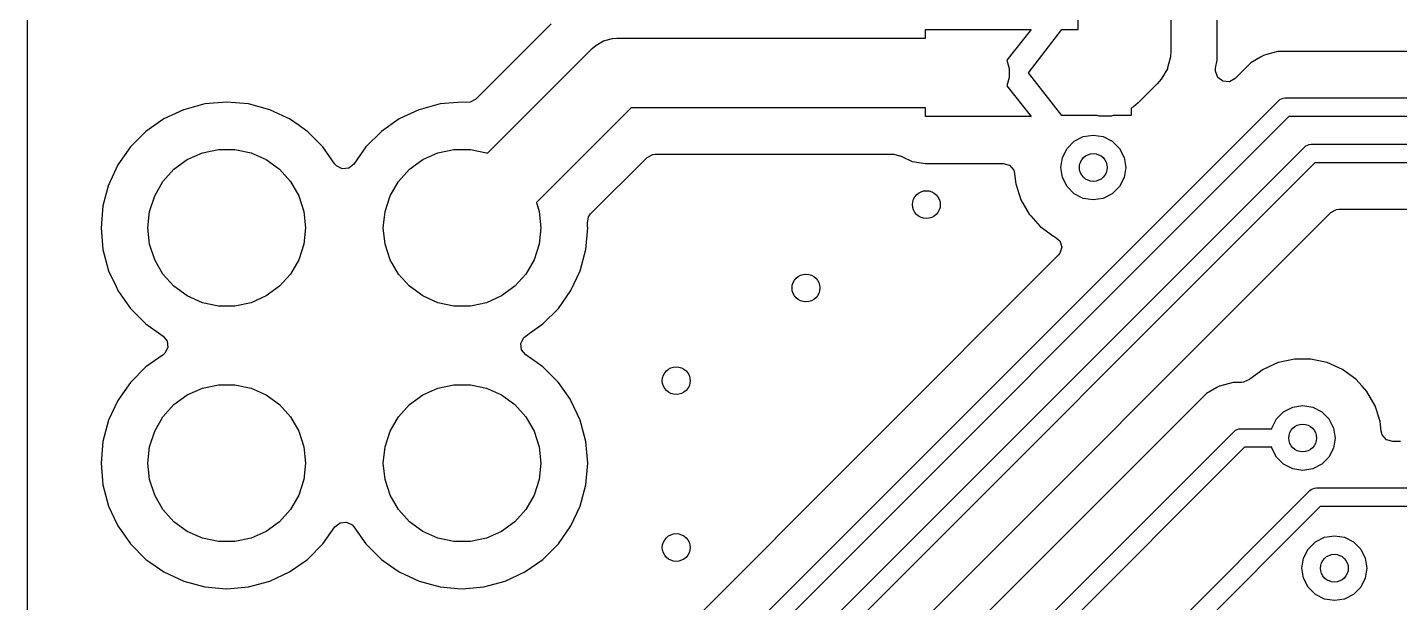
# Model space of a CAD drawing. Extents: x 70 to 224, y -154 to -54.
# Drawn here: x 103.9 to 118.7, y -117.99 to -111.79 of the extents above; entities that cross this region are included whole.
import ezdxf

# ---------------------------------------------------------------- set-up
doc = ezdxf.new("R2010")
doc.units = 0
doc.layers.add('BLACK', color=7, linetype='CONTINUOUS')

msp = doc.modelspace()

# ---------------------------------------------------------------- linework, layer by layer
at = {"layer": 'BLACK', "linetype": 'CONTINUOUS'}
for p, q in [((116.738, -112.141043), (116.738, -110.576456)), ((115.2375, -111.81), (115.2375, -110.675)), ((116.2375, -110.675), (116.2375, -112.0425)), ((103.9, -149.149289), (103.9, -110.866043)), ((109.552243, -111.749611), (108.738946, -112.562908)), ((110.116494, -111.933545), (110.211053, -111.908207)), ((110.211053, -111.908207), (110.211068, -111.908207)), ((110.211068, -111.908207), (110.26, -111.905)), ((110.26, -111.905), (113.59, -111.905)), ((113.59, -111.905), (113.59, -111.81)), ((113.59, -111.81), (114.73, -111.81)), ((114.73, -111.81), (114.468137, -112.142635)), ((114.7, -112.28), (115.06, -111.81)), ((115.06, -111.81), (115.2375, -111.81)), ((108.863322, -113.146347), (109.994835, -112.014835)), ((109.994835, -112.014835), (110.031714, -111.982492)), ((110.031714, -111.982492), (110.116494, -111.933545)), ((116.2375, -112.0425), (116.233223, -112.107747)), ((117.390942, -112.0495), (117.282278, -112.078617)), ((117.549056, -112.0495), (117.390942, -112.0495)), ((117.556652, -112.0495), (117.549056, -112.0495)), ((117.556668, -112.049501), (117.556652, -112.0495)), ((123.140151, -112.049501), (117.556668, -112.049501)), ((114.468137, -112.142635), (114.491829, -112.231053)), ((116.233223, -112.107763), (116.202011, -112.224248)), ((116.233223, -112.107747), (116.233223, -112.107763)), ((116.720482, -112.22911), (116.738, -112.141043)), ((117.101281, -112.169482), (117.041654, -112.22911)), ((117.101286, -112.169478), (117.101281, -112.169482)), ((117.202826, -112.110855), (117.101286, -112.169478)), ((117.202827, -112.110855), (117.202826, -112.110855)), ((117.238213, -112.090424), (117.202827, -112.110855)), ((117.282278, -112.078617), (117.238213, -112.090424)), ((114.491829, -112.328947), (114.468137, -112.417364)), ((114.491829, -112.231053), (114.491829, -112.328947)), ((115.06, -112.74), (114.7, -112.28)), ((116.134168, -112.346889), (116.091053, -112.396054)), ((116.134177, -112.346881), (116.134168, -112.346889)), ((116.19944, -112.233842), (116.134177, -112.346881)), ((116.202011, -112.224248), (116.19944, -112.233842)), ((116.718415, -112.262147), (116.720482, -112.22911)), ((116.742831, -112.327612), (116.718415, -112.262147)), ((116.798764, -112.369483), (116.742831, -112.327612)), ((116.868456, -112.374468), (116.798764, -112.369483)), ((116.92978, -112.340984), (116.868456, -112.374468)), ((116.95497, -112.315794), (116.92978, -112.340984)), ((116.989477, -112.281287), (116.95497, -112.315794)), ((116.989479, -112.281285), (116.989477, -112.281287)), ((117.041654, -112.22911), (116.989479, -112.281285)), ((114.468137, -112.417364), (114.73, -112.75)), ((116.091053, -112.396054), (115.883553, -112.603553)), ((105.814586, -112.614938), (105.586344, -112.676094)), ((105.814596, -112.614936), (105.814586, -112.614938)), ((106.049999, -112.594341), (105.814596, -112.614936)), ((106.050001, -112.594341), (106.049999, -112.594341)), ((106.285403, -112.614936), (106.050001, -112.594341)), ((106.285413, -112.614938), (106.285403, -112.614936)), ((106.513655, -112.676094), (106.285413, -112.614938)), ((108.354586, -112.614938), (108.126344, -112.676094)), ((108.354596, -112.614936), (108.354586, -112.614938)), ((108.589999, -112.594341), (108.354596, -112.614936)), ((108.590002, -112.594341), (108.589999, -112.594341)), ((108.640458, -112.598755), (108.590002, -112.594341)), ((108.677623, -112.596393), (108.640458, -112.598755)), ((108.738946, -112.562908), (108.677623, -112.596393)), ((110.41533, -112.655), (109.390925, -113.679404)), ((109.658578, -120.32), (117.399288, -112.57929)), ((113.59, -112.655), (110.41533, -112.655)), ((113.59, -112.75), (113.59, -112.655)), ((115.83438, -112.646676), (115.81, -112.660752)), ((115.81, -112.660752), (115.81, -112.74)), ((115.883553, -112.603553), (115.83438, -112.646676)), ((117.399288, -112.57929), (117.414442, -112.566854)), ((117.414442, -112.566854), (117.45049, -112.551922)), ((117.45049, -112.551922), (117.469999, -112.550001)), ((117.469999, -112.550001), (123.329973, -112.550001)), ((105.372169, -112.775965), (105.178597, -112.911505)), ((105.372171, -112.775964), (105.372169, -112.775965)), ((105.582674, -112.677805), (105.372171, -112.775964)), ((105.586337, -112.676097), (105.582674, -112.677805)), ((105.586344, -112.676094), (105.586337, -112.676096)), ((105.586337, -112.676096), (105.586337, -112.676097)), ((106.513659, -112.676096), (106.513655, -112.676094)), ((106.513663, -112.676097), (106.513659, -112.676096)), ((106.70319, -112.764475), (106.513663, -112.676097)), ((106.72783, -112.775965), (106.70319, -112.764475)), ((106.727834, -112.775967), (106.72783, -112.775965)), ((106.830471, -112.847835), (106.727834, -112.775967)), ((107.912169, -112.775965), (107.718597, -112.911505)), ((107.912171, -112.775964), (107.912169, -112.775965)), ((108.122674, -112.677805), (107.912171, -112.775964)), ((108.126337, -112.676097), (108.122674, -112.677805)), ((108.126344, -112.676094), (108.126337, -112.676096)), ((108.126337, -112.676096), (108.126337, -112.676097)), ((117.511421, -112.750001), (109.770711, -120.490711)), ((114.73, -112.75), (113.59, -112.75)), ((115.443379, -112.74), (115.06, -112.74)), ((115.464737, -112.745723), (115.443379, -112.74)), ((115.595263, -112.745723), (115.464737, -112.745723)), ((115.616621, -112.74), (115.595263, -112.745723)), ((115.81, -112.74), (115.616621, -112.74)), ((123.329973, -112.750001), (117.511421, -112.750001)), ((105.178597, -112.911505), (105.011505, -113.078597)), ((106.901165, -112.897336), (106.830471, -112.847835)), ((106.921395, -112.911501), (106.901165, -112.897336)), ((106.921402, -112.911506), (106.921395, -112.911501)), ((107.088494, -113.078597), (106.921402, -112.911506)), ((107.718597, -112.911505), (107.551505, -113.078597)), ((115.291844, -112.96713), (115.4, -112.95)), ((115.4, -112.95), (115.508156, -112.96713)), ((105.011505, -113.078597), (104.875965, -113.272169)), ((105.787336, -113.141602), (105.961151, -113.104656)), ((105.961151, -113.104656), (106.138849, -113.104656)), ((106.138849, -113.104656), (106.312664, -113.141602)), ((107.218425, -113.264158), (107.088494, -113.078597)), ((107.551505, -113.078597), (107.421575, -113.264158)), ((108.327336, -113.141602), (108.501151, -113.104656)), ((108.501151, -113.104656), (108.678849, -113.104656)), ((108.678849, -113.104656), (108.852664, -113.141602)), ((110.329289, -120.429289), (117.67929, -113.079289)), ((115.06713, -113.191844), (115.116844, -113.094275)), ((115.116844, -113.094275), (115.194275, -113.016844)), ((115.194275, -113.016844), (115.291844, -112.96713)), ((115.508156, -112.96713), (115.605725, -113.016844)), ((115.605725, -113.016844), (115.683156, -113.094275)), ((115.683156, -113.094275), (115.73287, -113.191844)), ((117.67929, -113.079289), (117.694443, -113.066853)), ((117.694443, -113.066853), (117.730491, -113.051921)), ((117.730491, -113.051921), (117.75, -113.05)), ((117.75, -113.05), (123.329973, -113.05)), ((105.481239, -113.318327), (105.625, -113.213878)), ((105.625, -113.213878), (105.787336, -113.141602)), ((106.312664, -113.141602), (106.475, -113.213878)), ((106.475, -113.213878), (106.618761, -113.318327)), ((108.021239, -113.318327), (108.165, -113.213878)), ((108.165, -113.213878), (108.327336, -113.141602)), ((108.852664, -113.141602), (108.863322, -113.146347)), ((109.977088, -113.801055), (110.586325, -113.191819)), ((117.791421, -113.25), (110.5, -120.541421)), ((110.586325, -113.191819), (110.647648, -113.158334)), ((110.647648, -113.158334), (110.674006, -113.1555)), ((110.674006, -113.1555), (113.249559, -113.1555)), ((113.249559, -113.1555), (113.308124, -113.172696)), ((113.308124, -113.172696), (113.308639, -113.17157)), ((113.308639, -113.17157), (113.316476, -113.175149)), ((113.316476, -113.175149), (113.316598, -113.175185)), ((113.316598, -113.175185), (113.316602, -113.175187)), ((113.316602, -113.175187), (113.316703, -113.175251)), ((113.316703, -113.175251), (113.316706, -113.175254)), ((113.316706, -113.175254), (113.341704, -113.18667)), ((113.341704, -113.18667), (113.44758, -113.235023)), ((113.44758, -113.235023), (113.447583, -113.235023)), ((113.447583, -113.235023), (113.447584, -113.235024)), ((113.447584, -113.235024), (113.59, -113.2555)), ((113.59, -113.2555), (114.428488, -113.2555)), ((114.428488, -113.2555), (114.495527, -113.275185)), ((115.05, -113.3), (115.06713, -113.191844)), ((115.73287, -113.191844), (115.75, -113.3)), ((123.329973, -113.25), (117.791421, -113.25)), ((104.875964, -113.272171), (104.792808, -113.4505)), ((104.875965, -113.272169), (104.875964, -113.272171)), ((105.362336, -113.450383), (105.481239, -113.318327)), ((106.618761, -113.318327), (106.737664, -113.450383)), ((107.235145, -113.283454), (107.218425, -113.264158)), ((107.2975, -113.314977), (107.235145, -113.283454)), ((107.366998, -113.307783), (107.2975, -113.314977)), ((107.421575, -113.264158), (107.366998, -113.307783)), ((107.902336, -113.450383), (108.021239, -113.318327)), ((114.495527, -113.275185), (114.541282, -113.327989)), ((114.541282, -113.327989), (114.551808, -113.366534)), ((114.551808, -113.366534), (114.557928, -113.424763)), ((115.06713, -113.408156), (115.05, -113.3)), ((115.75, -113.3), (115.73287, -113.408156)), ((104.776094, -113.486344), (104.714938, -113.714586)), ((104.776098, -113.486335), (104.776094, -113.486344)), ((104.780077, -113.477803), (104.776098, -113.486335)), ((104.792808, -113.4505), (104.780077, -113.477803)), ((105.273486, -113.604274), (105.362336, -113.450383)), ((106.737664, -113.450383), (106.826514, -113.604274)), ((107.813486, -113.604274), (107.902336, -113.450383)), ((114.557928, -113.424763), (114.563503, -113.477805)), ((114.563503, -113.477805), (114.563504, -113.477807)), ((114.563504, -113.477807), (114.618747, -113.647829)), ((115.116844, -113.505725), (115.06713, -113.408156)), ((115.194275, -113.583156), (115.116844, -113.505725)), ((115.683156, -113.505725), (115.605725, -113.583156)), ((115.73287, -113.408156), (115.683156, -113.505725)), ((105.218575, -113.773275), (105.273486, -113.604274)), ((106.826514, -113.604274), (106.881425, -113.773275)), ((107.758575, -113.773275), (107.813486, -113.604274)), ((109.390925, -113.679404), (109.421425, -113.773275)), ((114.618747, -113.647829), (114.61875, -113.647835)), ((114.61875, -113.647835), (114.708141, -113.802665)), ((115.291844, -113.63287), (115.194275, -113.583156)), ((115.4, -113.65), (115.291844, -113.63287)), ((115.508156, -113.63287), (115.4, -113.65)), ((115.605725, -113.583156), (115.508156, -113.63287)), ((104.714936, -113.714596), (104.694341, -113.949999)), ((104.714938, -113.714586), (104.714936, -113.714596)), ((105.2, -113.95), (105.218575, -113.773275)), ((106.881425, -113.773275), (106.9, -113.95)), ((107.74, -113.95), (107.758575, -113.773275)), ((109.421425, -113.773275), (109.44, -113.95)), ((109.941244, -113.89954), (109.95501, -113.83104)), ((109.95501, -113.83104), (109.977088, -113.801055)), ((111.036819, -120.712416), (117.962417, -113.786819)), ((114.708141, -113.802665), (114.725726, -113.822195)), ((114.725726, -113.822195), (114.827764, -113.935521)), ((117.962417, -113.786819), (118.02374, -113.753334)), ((118.02374, -113.753334), (118.050098, -113.7505)), ((118.050098, -113.7505), (122.714146, -113.7505)), ((104.694341, -113.949999), (104.694341, -113.95)), ((104.694341, -113.95), (104.714936, -114.185403)), ((105.218575, -114.126725), (105.2, -113.95)), ((106.9, -113.95), (106.881425, -114.126725)), ((107.758575, -114.126725), (107.74, -113.95)), ((109.44, -113.95), (109.421425, -114.126725)), ((109.925063, -114.185408), (109.945659, -113.95)), ((109.944649, -113.938462), (109.941244, -113.89954)), ((109.945659, -113.95), (109.944649, -113.938462)), ((114.827764, -113.935521), (114.827767, -113.935523)), ((114.827767, -113.935523), (114.82777, -113.935526)), ((114.82777, -113.935526), (114.972407, -114.040612)), ((105.273486, -114.295726), (105.218575, -114.126725)), ((106.881425, -114.126725), (106.826514, -114.295726)), ((107.813486, -114.295726), (107.758575, -114.126725)), ((109.421425, -114.126725), (109.366514, -114.295726)), ((114.972407, -114.040612), (114.985926, -114.046631)), ((114.985926, -114.046631), (115.039162, -114.091879)), ((115.039162, -114.091879), (115.059485, -114.158728)), ((104.714936, -114.185403), (104.714938, -114.185413)), ((104.714938, -114.185413), (104.776094, -114.413655)), ((115.023172, -114.247591), (109.487584, -119.783181)), ((109.863903, -114.413663), (109.925063, -114.185408)), ((115.040441, -114.225952), (115.023172, -114.247591)), ((115.059485, -114.158728), (115.040441, -114.225952)), ((104.776094, -114.413655), (104.776096, -114.413659)), ((104.776096, -114.413659), (104.776097, -114.413663)), ((104.776097, -114.413663), (104.856004, -114.585023)), ((105.362336, -114.449617), (105.273486, -114.295726)), ((106.826514, -114.295726), (106.737664, -114.449617)), ((107.902336, -114.449617), (107.813486, -114.295726)), ((109.366514, -114.295726), (109.277664, -114.449617)), ((109.764035, -114.62783), (109.863903, -114.413663)), ((104.856004, -114.585023), (104.875965, -114.62783)), ((105.481239, -114.581673), (105.362336, -114.449617)), ((105.625, -114.686122), (105.481239, -114.581673)), ((106.618761, -114.581673), (106.475, -114.686122)), ((106.737664, -114.449617), (106.618761, -114.581673)), ((108.021239, -114.581673), (107.902336, -114.449617)), ((108.165, -114.686122), (108.021239, -114.581673)), ((109.158761, -114.581673), (109.015, -114.686122)), ((109.277664, -114.449617), (109.158761, -114.581673)), ((104.875965, -114.62783), (104.875967, -114.627834)), ((104.875967, -114.627834), (104.951375, -114.735527)), ((104.951375, -114.735527), (105.011501, -114.821396)), ((105.787336, -114.758398), (105.625, -114.686122)), ((106.475, -114.686122), (106.312664, -114.758398)), ((108.327336, -114.758398), (108.165, -114.686122)), ((109.015, -114.686122), (108.852664, -114.758398)), ((109.628495, -114.821401), (109.764035, -114.62783)), ((105.011501, -114.821396), (105.011506, -114.821402)), ((105.011506, -114.821402), (105.178597, -114.988493)), ((105.961151, -114.795344), (105.787336, -114.758398)), ((106.138849, -114.795344), (105.961151, -114.795344)), ((106.312664, -114.758398), (106.138849, -114.795344)), ((108.501151, -114.795344), (108.327336, -114.758398)), ((108.678849, -114.795344), (108.501151, -114.795344)), ((108.852664, -114.758398), (108.678849, -114.795344)), ((109.461401, -114.988495), (109.628495, -114.821401)), ((105.178597, -114.988493), (105.178603, -114.988498)), ((105.178603, -114.988498), (105.364158, -115.118425)), ((109.314589, -115.091294), (109.461401, -114.988495)), ((105.364158, -115.118425), (105.407783, -115.173002)), ((105.407783, -115.173002), (105.414977, -115.2425)), ((109.225023, -115.1975), (109.256546, -115.135145)), ((109.256546, -115.135145), (109.275842, -115.118425)), ((109.275842, -115.118425), (109.314589, -115.091294)), ((105.364158, -115.321575), (105.178597, -115.451505)), ((105.383454, -115.304855), (105.364158, -115.321575)), ((105.414977, -115.2425), (105.383454, -115.304855)), ((109.232217, -115.266998), (109.225023, -115.1975)), ((109.275842, -115.321575), (109.232217, -115.266998)), ((109.461396, -115.451501), (109.275842, -115.321575)), ((105.178597, -115.451505), (105.011505, -115.618597)), ((109.461402, -115.451506), (109.461396, -115.451501)), ((109.628494, -115.618597), (109.461402, -115.451506)), ((117.232408, -115.478193), (117.087767, -115.583282)), ((117.395728, -115.405478), (117.232408, -115.478193)), ((117.395733, -115.405476), (117.395728, -115.405478)), ((117.539954, -115.374821), (117.395733, -115.405476)), ((117.570609, -115.368306), (117.539954, -115.374821)), ((117.749391, -115.368306), (117.570609, -115.368306)), ((117.796594, -115.378339), (117.749391, -115.368306)), ((117.924265, -115.405476), (117.796594, -115.378339)), ((117.924267, -115.405477), (117.924265, -115.405476)), ((118.087593, -115.478194), (117.924267, -115.405477)), ((118.23223, -115.58328), (118.087593, -115.478194)), ((105.011505, -115.618597), (104.875965, -115.812169)), ((109.758425, -115.804158), (109.628494, -115.618597)), ((116.910801, -115.618305), (116.763149, -115.657869)), ((117.001272, -115.618305), (116.910801, -115.618305)), ((117.021254, -115.616684), (117.001272, -115.618305)), ((117.084245, -115.586454), (117.021254, -115.616684)), ((117.087767, -115.583282), (117.084245, -115.586454)), ((118.232231, -115.583281), (118.23223, -115.58328)), ((118.232232, -115.583282), (118.232231, -115.583281)), ((118.232235, -115.583284), (118.232232, -115.583282)), ((118.300615, -115.659229), (118.232235, -115.583284)), ((105.481239, -115.858327), (105.625, -115.753878)), ((105.625, -115.753878), (105.787336, -115.681602)), ((105.787336, -115.681602), (105.961151, -115.644656)), ((105.961151, -115.644656), (106.138849, -115.644656)), ((106.138849, -115.644656), (106.312664, -115.681602)), ((106.312664, -115.681602), (106.475, -115.753878)), ((106.475, -115.753878), (106.618761, -115.858327)), ((108.021239, -115.858327), (108.165, -115.753878)), ((108.165, -115.753878), (108.327336, -115.681602)), ((108.327336, -115.681602), (108.501151, -115.644656)), ((108.501151, -115.644656), (108.678849, -115.644656)), ((108.678849, -115.644656), (108.852664, -115.681602)), ((108.852664, -115.681602), (109.015, -115.753878)), ((109.015, -115.753878), (109.158761, -115.858327)), ((116.62114, -115.738287), (113.139481, -119.219946)), ((116.621145, -115.738283), (116.62114, -115.738287)), ((116.733602, -115.673357), (116.621145, -115.738283)), ((116.758071, -115.65923), (116.733601, -115.673356)), ((116.733601, -115.673356), (116.733602, -115.673357)), ((116.758073, -115.659229), (116.758071, -115.65923)), ((116.763149, -115.657869), (116.758073, -115.659229)), ((118.351859, -115.716141), (118.300615, -115.659229)), ((118.441249, -115.87097), (118.351859, -115.716141)), ((104.875964, -115.812171), (104.776098, -116.026335)), ((104.875965, -115.812169), (104.875964, -115.812171)), ((105.362336, -115.990383), (105.481239, -115.858327)), ((106.618761, -115.858327), (106.737664, -115.990383)), ((107.902336, -115.990383), (108.021239, -115.858327)), ((109.158761, -115.858327), (109.277664, -115.990383)), ((109.764035, -115.812171), (109.758425, -115.804158)), ((109.863903, -116.026337), (109.764035, -115.812171)), ((117.454275, -115.93565), (117.551844, -115.885936)), ((117.551844, -115.885936), (117.66, -115.868806)), ((117.66, -115.868806), (117.768156, -115.885936)), ((117.768156, -115.885936), (117.865725, -115.93565)), ((118.441252, -115.870976), (118.441249, -115.87097)), ((118.454847, -115.912819), (118.441252, -115.870976)), ((118.496497, -116.041003), (118.454847, -115.912819)), ((104.776094, -116.026344), (104.714938, -116.254586)), ((104.776098, -116.026335), (104.776094, -116.026344)), ((105.273486, -116.144274), (105.362336, -115.990383)), ((106.737664, -115.990383), (106.826514, -116.144274)), ((107.813486, -116.144274), (107.902336, -115.990383)), ((109.277664, -115.990383), (109.366514, -116.144274)), ((109.863904, -116.026343), (109.863903, -116.026337)), ((109.863905, -116.026344), (109.863904, -116.026343)), ((109.874122, -116.064474), (109.863905, -116.026344)), ((109.925063, -116.254592), (109.874122, -116.064474)), ((117.32713, -116.11065), (117.376844, -116.013081)), ((117.376844, -116.013081), (117.454275, -115.93565)), ((117.865725, -115.93565), (117.943156, -116.013081)), ((117.943156, -116.013081), (117.99287, -116.11065)), ((118.507476, -116.145462), (118.496497, -116.041003)), ((105.218575, -116.313275), (105.273486, -116.144274)), ((106.826514, -116.144274), (106.881425, -116.313275)), ((107.758575, -116.313275), (107.813486, -116.144274)), ((109.366514, -116.144274), (109.421425, -116.313275)), ((113.549289, -119.517953), (116.919147, -116.148095)), ((116.919147, -116.148095), (116.934301, -116.135659)), ((116.934301, -116.135659), (116.970349, -116.120727)), ((116.970349, -116.120727), (116.989858, -116.118806)), ((116.989858, -116.118806), (117.325838, -116.118806)), ((117.325838, -116.118806), (117.32713, -116.11065)), ((117.99287, -116.11065), (118.01, -116.218806)), ((118.01, -116.218806), (117.99287, -116.326962)), ((118.518003, -116.184011), (118.507476, -116.145462)), ((118.563758, -116.236815), (118.518003, -116.184011)), ((104.714936, -116.254596), (104.694341, -116.489999)), ((104.714938, -116.254586), (104.714936, -116.254596)), ((105.2, -116.49), (105.218575, -116.313275)), ((106.881425, -116.313275), (106.9, -116.49)), ((107.74, -116.49), (107.758575, -116.313275)), ((109.421425, -116.313275), (109.44, -116.49)), ((109.945659, -116.49), (109.925063, -116.254592)), ((117.03128, -116.318806), (113.72, -119.630086)), ((117.325838, -116.318806), (117.03128, -116.318806)), ((117.32713, -116.326962), (117.325838, -116.318806)), ((117.376844, -116.424531), (117.32713, -116.326962)), ((117.99287, -116.326962), (117.943156, -116.424531)), ((118.630797, -116.2565), (118.563758, -116.236815)), ((118.714374, -116.2565), (118.630797, -116.2565)), ((104.694341, -116.489999), (104.694341, -116.49)), ((104.694341, -116.49), (104.714936, -116.725403)), ((105.218575, -116.666725), (105.2, -116.49)), ((106.9, -116.49), (106.881425, -116.666725)), ((107.758575, -116.666725), (107.74, -116.49)), ((109.44, -116.49), (109.421425, -116.666725)), ((109.925063, -116.725408), (109.945659, -116.49)), ((117.454275, -116.501962), (117.376844, -116.424531)), ((117.551844, -116.551676), (117.454275, -116.501962)), ((117.865725, -116.501962), (117.768156, -116.551676)), ((117.943156, -116.424531), (117.865725, -116.501962)), ((117.66, -116.568806), (117.551844, -116.551676)), ((117.768156, -116.551676), (117.66, -116.568806)), ((104.714936, -116.725403), (104.714938, -116.725413)), ((104.714938, -116.725413), (104.776094, -116.953655)), ((105.273486, -116.835726), (105.218575, -116.666725)), ((106.881425, -116.666725), (106.826514, -116.835726)), ((107.813486, -116.835726), (107.758575, -116.666725)), ((109.421425, -116.666725), (109.366514, -116.835726)), ((109.863903, -116.953663), (109.925063, -116.725408)), ((115.633213, -118.89), (117.736924, -116.786289)), ((117.736924, -116.786289), (117.752078, -116.773853)), ((117.752078, -116.773853), (117.788126, -116.758921)), ((117.788126, -116.758921), (117.807635, -116.757)), ((117.807635, -116.757), (118.973049, -116.757)), ((104.776094, -116.953655), (104.776096, -116.953659)), ((104.776096, -116.953659), (104.776097, -116.953663)), ((104.776097, -116.953663), (104.83591, -117.081931)), ((105.362336, -116.989617), (105.273486, -116.835726)), ((106.826514, -116.835726), (106.737664, -116.989617)), ((107.902336, -116.989617), (107.813486, -116.835726)), ((109.366514, -116.835726), (109.277664, -116.989617)), ((109.764035, -117.16783), (109.863903, -116.953663)), ((117.849057, -116.957), (115.69, -119.116057)), ((119.014471, -116.957), (117.849057, -116.957)), ((104.83591, -117.081931), (104.875965, -117.16783)), ((105.481239, -117.121673), (105.362336, -116.989617)), ((106.737664, -116.989617), (106.618761, -117.121673)), ((108.021239, -117.121673), (107.902336, -116.989617)), ((109.277664, -116.989617), (109.158761, -117.121673)), ((104.875965, -117.16783), (104.875967, -117.167834)), ((104.875967, -117.167834), (104.953026, -117.277885)), ((105.625, -117.226122), (105.481239, -117.121673)), ((105.787336, -117.298398), (105.625, -117.226122)), ((106.475, -117.226122), (106.312664, -117.298398)), ((106.618761, -117.121673), (106.475, -117.226122)), ((107.088495, -117.361401), (107.218425, -117.175842)), ((107.218425, -117.175842), (107.273002, -117.132217)), ((107.273002, -117.132217), (107.3425, -117.125023)), ((107.3425, -117.125023), (107.404855, -117.156546)), ((107.404855, -117.156546), (107.421575, -117.175842)), ((107.421575, -117.175842), (107.5515, -117.361395)), ((108.165, -117.226122), (108.021239, -117.121673)), ((108.327336, -117.298398), (108.165, -117.226122)), ((109.015, -117.226122), (108.852664, -117.298398)), ((109.158761, -117.121673), (109.015, -117.226122)), ((109.628495, -117.361401), (109.764035, -117.16783)), ((104.953026, -117.277885), (105.011505, -117.361401)), ((105.011505, -117.361401), (105.178599, -117.528495)), ((105.961151, -117.335344), (105.787336, -117.298398)), ((106.138849, -117.335344), (105.961151, -117.335344)), ((106.312664, -117.298398), (106.138849, -117.335344)), ((106.921401, -117.528495), (107.088495, -117.361401)), ((107.5515, -117.361395), (107.551505, -117.361401)), ((107.551505, -117.361401), (107.718599, -117.528495)), ((108.501151, -117.335344), (108.327336, -117.298398)), ((108.678849, -117.335344), (108.501151, -117.335344)), ((108.852664, -117.298398), (108.678849, -117.335344)), ((109.461401, -117.528495), (109.628495, -117.361401)), ((117.719072, -117.417287), (117.796503, -117.339856)), ((117.796503, -117.339856), (117.894072, -117.290142)), ((117.894072, -117.290142), (118.002228, -117.273012)), ((118.002228, -117.273012), (118.110384, -117.290142)), ((118.110384, -117.290142), (118.207953, -117.339856)), ((118.207953, -117.339856), (118.285384, -117.417287)), ((105.178599, -117.528495), (105.229985, -117.564476)), ((106.72783, -117.664035), (106.921401, -117.528495)), ((107.718599, -117.528495), (107.769985, -117.564476)), ((109.26783, -117.664035), (109.461401, -117.528495)), ((117.652228, -117.623012), (117.669358, -117.514856)), ((117.669358, -117.514856), (117.719072, -117.417287)), ((118.285384, -117.417287), (118.335098, -117.514856)), ((118.335098, -117.514856), (118.352228, -117.623012)), ((105.229985, -117.564476), (105.372165, -117.664032)), ((105.372165, -117.664032), (105.372167, -117.664033)), ((105.372167, -117.664033), (105.37217, -117.664035)), ((105.37217, -117.664035), (105.586337, -117.763903)), ((106.513663, -117.763903), (106.72783, -117.664035)), ((107.769985, -117.564476), (107.912165, -117.664032)), ((107.912165, -117.664032), (107.912167, -117.664033)), ((107.912167, -117.664033), (107.91217, -117.664035)), ((107.91217, -117.664035), (108.126337, -117.763903)), ((109.053663, -117.763903), (109.26783, -117.664035)), ((117.669358, -117.731168), (117.652228, -117.623012)), ((118.352228, -117.623012), (118.335098, -117.731168)), ((105.586337, -117.763903), (105.814592, -117.825063)), ((105.814592, -117.825063), (106.002918, -117.841539)), ((106.002918, -117.841539), (106.049999, -117.845659)), ((106.049999, -117.845659), (106.05, -117.845659)), ((106.05, -117.845659), (106.050001, -117.845659)), ((106.050001, -117.845659), (106.089234, -117.842226)), ((106.089234, -117.842226), (106.285408, -117.825063)), ((106.285408, -117.825063), (106.513663, -117.763903)), ((108.126337, -117.763903), (108.354592, -117.825063)), ((108.354592, -117.825063), (108.542918, -117.841539)), ((108.542918, -117.841539), (108.589999, -117.845659)), ((108.589999, -117.845659), (108.59, -117.845659)), ((108.59, -117.845659), (108.590001, -117.845659)), ((108.590001, -117.845659), (108.629234, -117.842226)), ((108.629234, -117.842226), (108.825408, -117.825063)), ((108.825408, -117.825063), (109.053663, -117.763903)), ((117.719072, -117.828737), (117.669358, -117.731168)), ((117.796503, -117.906168), (117.719072, -117.828737)), ((118.285384, -117.828737), (118.207953, -117.906168)), ((118.335098, -117.731168), (118.285384, -117.828737)), ((117.894072, -117.955882), (117.796503, -117.906168)), ((118.002228, -117.973012), (117.894072, -117.955882)), ((118.110384, -117.955882), (118.002228, -117.973012)), ((118.207953, -117.906168), (118.110384, -117.955882))]:
    msp.add_line(p, q, dxfattribs=at)
at = {"layer": 'BLACK'}
for centre in [(115.4, -113.3), (113.6, -113.7), (112.3, -114.6), (110.9, -115.6), (117.66, -116.218806), (110.9, -117.4), (118.002228, -117.623012)]:
    msp.add_circle(centre, 0.15, dxfattribs=at)

doc.saveas('drawing.dxf')
